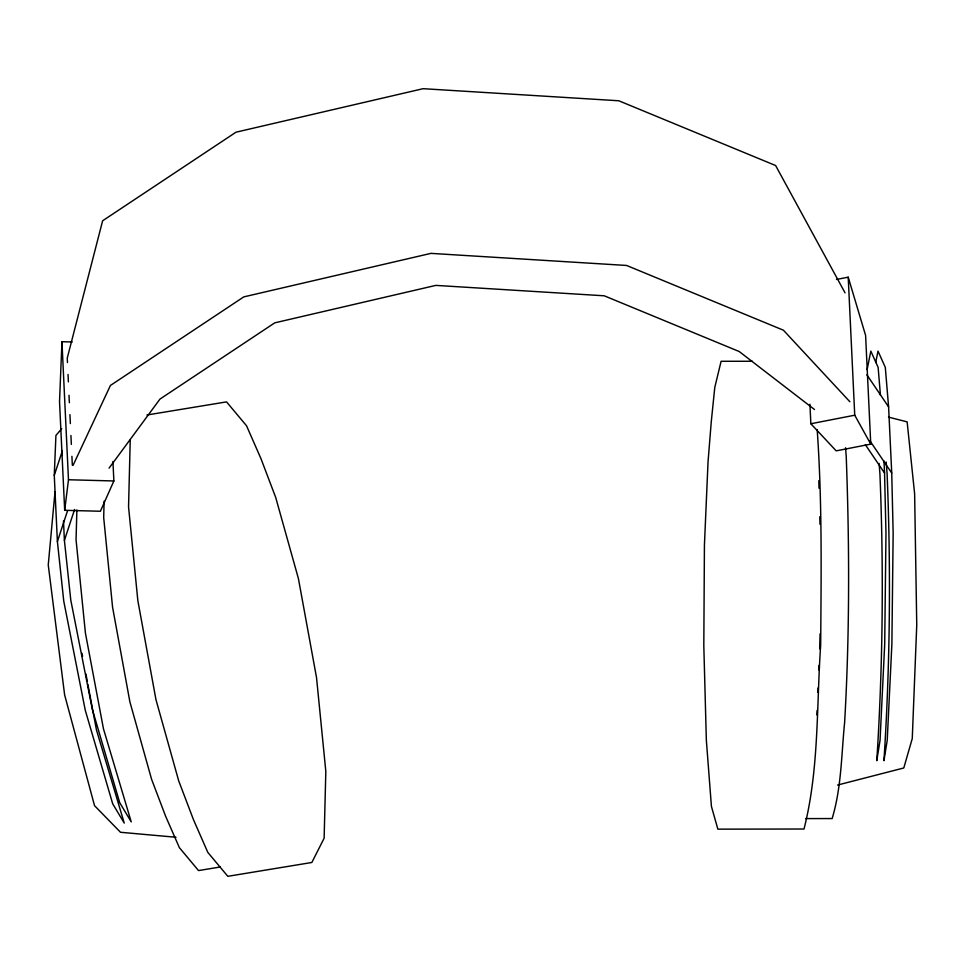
<?xml version="1.0" encoding="UTF-8"?>
<svg xmlns="http://www.w3.org/2000/svg" width="965" height="965" viewBox="0 0 965 965"><rect width="100%" height="100%" fill="white"/><g stroke="black" fill="none" stroke-linecap="round" stroke-linejoin="round"><path stroke-width="1.45" d="M820.057 633.872L819.743 648.89M104.099 501.197L103.689 517.53L112.567 607.19L129.877 701.796L151.589 779.298L165.63 816.257L179.406 847.692L198.525 870.575L220.153 867.016M130.239 439.992L128.55 506.83L137.85 600.676L155.968 699.673L178.682 780.794L193.386 819.466L207.801 852.372L227.812 876.317L311.852 862.481L324.131 838.211L325.82 771.373L316.52 677.526L298.402 578.53L275.688 497.409L260.996 458.737L246.57 425.83L226.558 401.886L146.945 414.998M76.886 509.954L76.054 539.821L85.415 633.04L103.46 728.804L131.24 821.915L119.708 802.663L92.29 709.191L70.783 600.085L64.402 540.376L63.473 520.835M72.194 341.984L61.953 341.707L59.528 401.609L64.679 510.304L100.408 511.257L113.87 480.968L112.941 461.463M87.851 684.281L96.464 729.95L124.232 823.073L112.7 803.809L85.294 710.349L63.774 601.243L57.393 541.534L54.269 475.383L55.922 435.432L61.736 428.641M62.062 454.998L62.255 450.558M816.885 714.944L817.078 710.445M817.862 692.424L818.055 687.924M818.827 669.903L819.032 665.404M55.005 491.812L48.25 564.935L64.631 694.945L94.546 805.678L120.492 832.276L176.004 837.258M64.679 510.304L68.479 479.75L61.953 341.707M867.101 369.667L870.828 351.127L878.126 367.363L880.442 395.192M875.713 362.526L878.005 351.115L885.303 367.351L888.596 406.892L891.732 473.043L893.156 533.163L891.877 644.138L887.233 740.239L883.952 760.71C890.068 665.199 891.009 569.447 887.1 473.815L886.172 461.982M54.269 475.383L62.134 451.511M57.393 541.534L67.586 510.642M64.402 540.376L74.582 509.484M73.038 465.407L110.42 385.457L243.783 296.882L430.933 253.373L626.587 265.459L783.423 330.211L849.888 401.754M109.069 468.158L159.973 399.076L274.76 322.841L435.83 285.387L604.235 295.797L739.214 351.525L814.46 409.486M837.584 785.04L903.783 767.983L912.263 738.551L916.75 624.994L914.627 493.815L907.136 421.874L888.512 417.109M836.498 279.452L848.211 277.172L865.605 335.434L870.756 444.129L836.197 450.86L810.853 423.756L809.925 404.251M810.853 423.756L854.737 415.203L870.756 444.129M752.278 361.248L721.096 361.296L714.788 387.399L711.265 421.765L708.033 461.921L704.426 545.201L703.811 645.742L706.344 740.131L711.422 806.414L717.864 829.152L804.002 829.019C819.249 769.117 816.462 706.344 820.672 645.115C821.191 573.258 822.24 501.269 817.174 429.558M805.546 818.597L832.144 818.561C841.54 787.38 841.384 754.558 844.628 722.411C849.719 633.884 849.526 545.165 846.233 456.578L845.557 447.736M68.479 479.75L113.87 480.968M866.884 374.818L888.596 406.892M870.02 440.957L891.732 473.043M865.34 444.672L884.555 473.055L885.979 533.175L884.7 644.15L880.056 740.251L876.775 760.722C882.891 665.211 883.831 569.459 879.923 473.827L879.115 463.465M845.05 292.853L775.619 165.534L618.794 100.77L423.14 88.683L235.991 132.193L102.628 220.78L67.26 358.063L67.466 362.538M82.025 653.341L82.58 656.297M85.909 673.968L87.296 681.338M883.988 461.029L884.555 473.055M848.211 277.172L854.737 415.203M68.032 374.444L68.382 381.887M69.022 395.288L69.371 402.731M69.938 414.648L70.361 423.575M70.927 435.492L71.35 444.431M71.917 456.336L72.339 465.275M818.815 480.679L819.008 488.194M819.78 516.757L819.985 524.272"/></g></svg>
